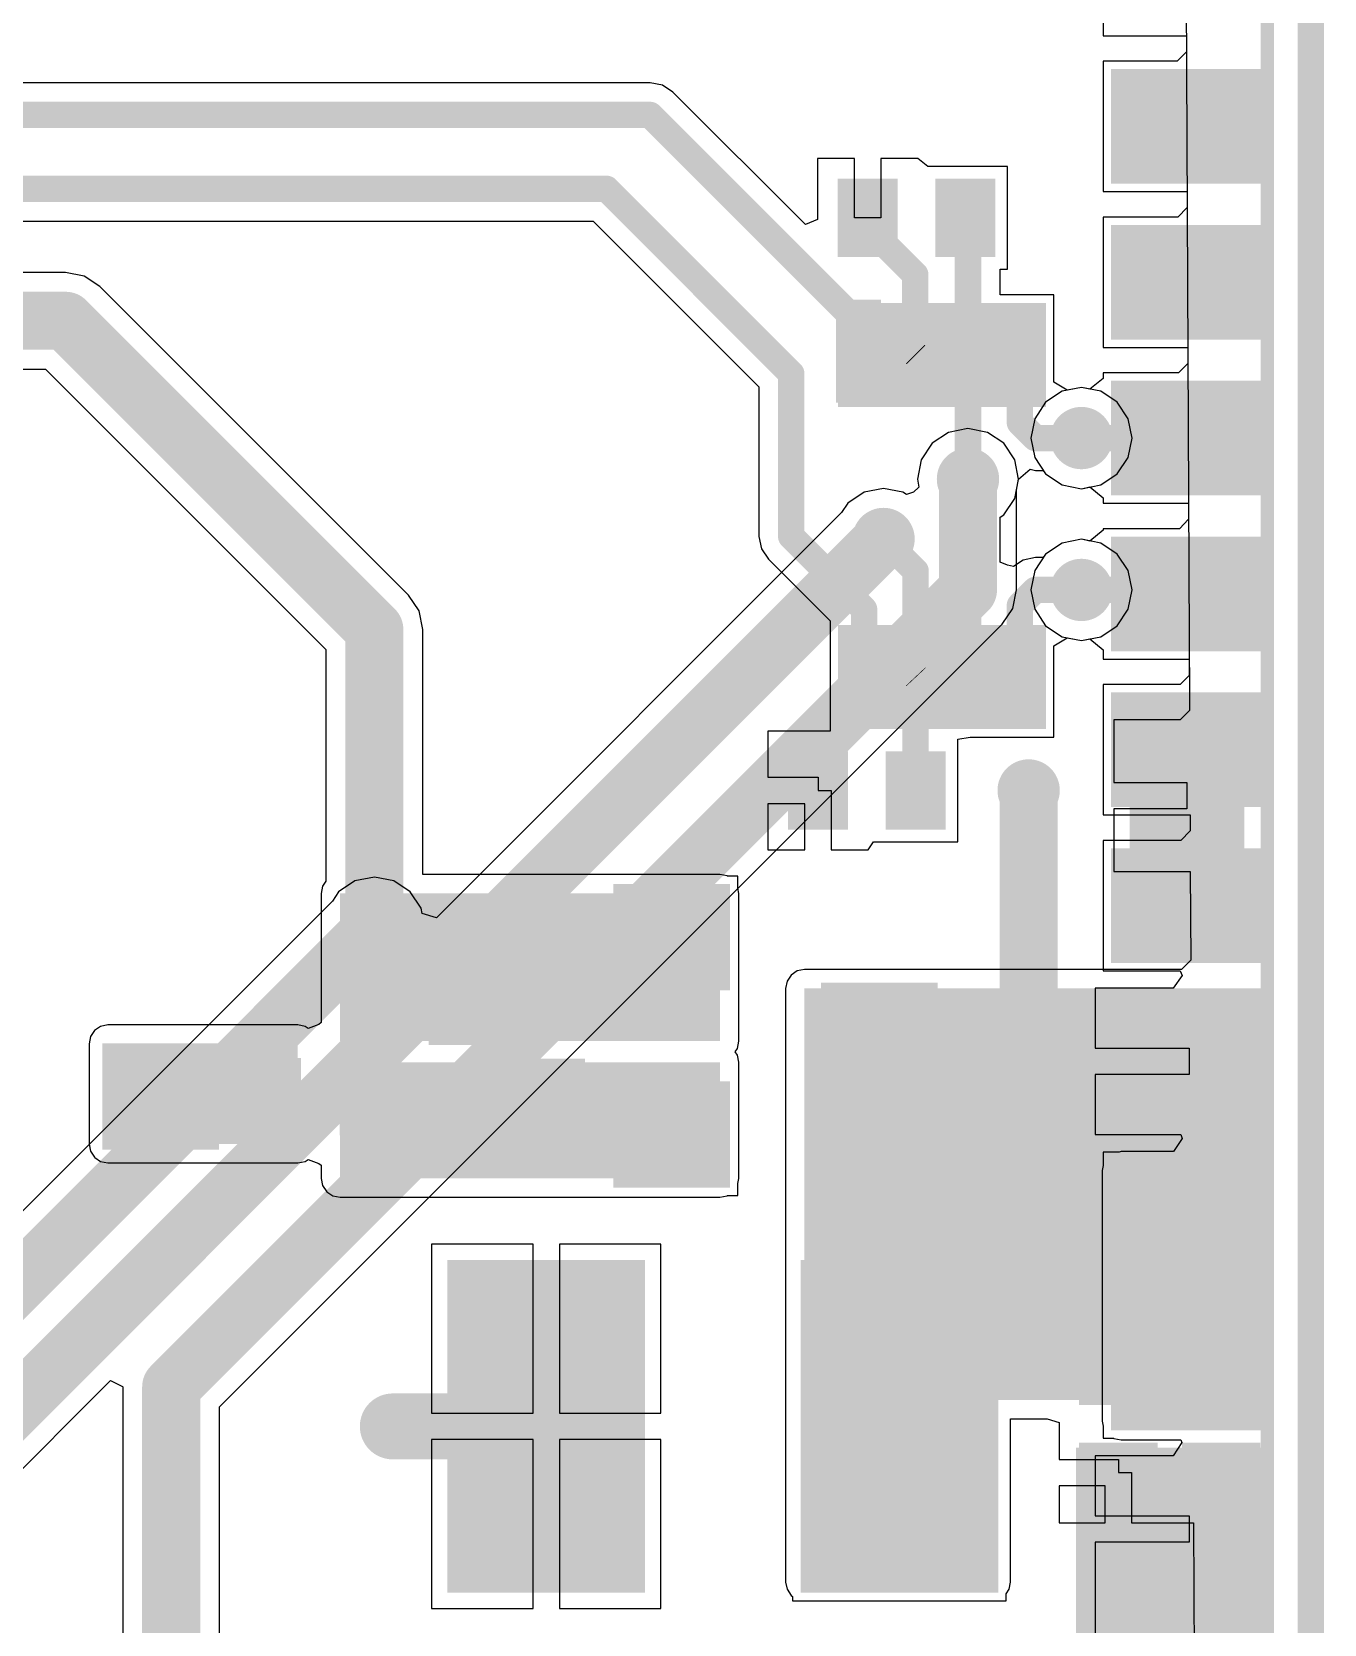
# Model space of a CAD drawing. Header units: millimetres. Extents: x -0.29 to 3.46, y -0.11 to 2.46.
# Drawn here: x 2.969 to 3.459, y 1.22 to 1.824 of the extents above; entities that cross this region are included whole.
import ezdxf

# ---------------------------------------------------------------- set-up
doc = ezdxf.new("R2010")
doc.units = ezdxf.units.MM
doc.header["$MEASUREMENT"] = 0
for name, color, linetype in [('BottomLayer', 5, 'Continuous'), ('BottomPaste', 16, 'Continuous'), ('BottomSolder', 6, 'Continuous'), ('Mechanical2', 216, 'Continuous'), ('TopLayer', 1, 'Continuous'), ('TopOverlay', 2, 'Continuous'), ('TopPaste', 8, 'Continuous'), ('TopSolder', 216, 'Continuous'), ('ViaHoleLayer', 16, 'Continuous')]:
    doc.layers.add(name, color=color, linetype=linetype)

# ---------------------------------------------------------------- blocks, each defined once
blk = doc.blocks.new('VSSOP_8_2_2_3_0_5__B_13')
at = {"layer": 'BottomLayer'}
for points in [[(-0.07677, 0.02362), (-0.07677, 0.03543), (-0.04528, 0.03543), (-0.04528, 0.02362)], [(0.04528, 0.02362), (0.04528, 0.03543), (0.07677, 0.03543), (0.07677, 0.02362)], [(-0.07677, 0.00394), (-0.07677, 0.01575), (-0.04528, 0.01575), (-0.04528, 0.00394)], [(0.04528, 0.00394), (0.04528, 0.01575), (0.07677, 0.01575), (0.07677, 0.00394)], [(-0.07677, -0.01575), (-0.07677, -0.00394), (-0.04528, -0.00394), (-0.04528, -0.01575)], [(0.04528, -0.01575), (0.04528, -0.00394), (0.07677, -0.00394), (0.07677, -0.01575)], [(-0.07677, -0.03543), (-0.07677, -0.02362), (-0.04528, -0.02362), (-0.04528, -0.03543)], [(0.04528, -0.03543), (0.04528, -0.02362), (0.07677, -0.02362), (0.07677, -0.03543)]]:
    blk.add_hatch(color=5, dxfattribs=at).paths.add_polyline_path(points)
at = {"layer": 'BottomPaste'}
for points in [[(-0.07677, 0.02362), (-0.07677, 0.03543), (-0.04528, 0.03543), (-0.04528, 0.02362)], [(0.04528, 0.02362), (0.04528, 0.03543), (0.07677, 0.03543), (0.07677, 0.02362)], [(-0.07677, 0.00394), (-0.07677, 0.01575), (-0.04528, 0.01575), (-0.04528, 0.00394)], [(0.04528, 0.00394), (0.04528, 0.01575), (0.07677, 0.01575), (0.07677, 0.00394)], [(-0.07677, -0.01575), (-0.07677, -0.00394), (-0.04528, -0.00394), (-0.04528, -0.01575)], [(0.04528, -0.01575), (0.04528, -0.00394), (0.07677, -0.00394), (0.07677, -0.01575)], [(-0.07677, -0.03543), (-0.07677, -0.02362), (-0.04528, -0.02362), (-0.04528, -0.03543)], [(0.04528, -0.03543), (0.04528, -0.02362), (0.07677, -0.02362), (0.07677, -0.03543)]]:
    blk.add_hatch(color=16, dxfattribs=at).paths.add_polyline_path(points)
at = {"layer": 'BottomSolder'}
for points in [[(-0.08077, 0.01962), (-0.08077, 0.03943), (-0.04128, 0.03943), (-0.04128, 0.01962)], [(0.04128, 0.01962), (0.04128, 0.03943), (0.08077, 0.03943), (0.08077, 0.01962)], [(-0.08077, -0.00006), (-0.08077, 0.01975), (-0.04128, 0.01975), (-0.04128, -0.00006)], [(0.04128, -0.00006), (0.04128, 0.01975), (0.08077, 0.01975), (0.08077, -0.00006)], [(-0.08077, -0.01975), (-0.08077, 0.00006), (-0.04128, 0.00006), (-0.04128, -0.01975)], [(0.04128, -0.01975), (0.04128, 0.00006), (0.08077, 0.00006), (0.08077, -0.01975)], [(-0.08077, -0.03943), (-0.08077, -0.01962), (-0.04128, -0.01962), (-0.04128, -0.03943)], [(0.04128, -0.03943), (0.04128, -0.01962), (0.08077, -0.01962), (0.08077, -0.03943)]]:
    blk.add_hatch(color=6, dxfattribs=at).paths.add_polyline_path(points)
blk = doc.blocks.new('SIM7500E_15')
at = {"layer": 'TopLayer'}
for points in [[(0.91142, -0.13583), (0.86024, -0.13583), (0.86024, -0.10039), (0.91142, -0.10039)], [(0.91142, -0.19488), (0.86024, -0.19488), (0.86024, -0.15945), (0.91142, -0.15945)], [(0.91142, -0.25394), (0.86024, -0.25394), (0.86024, -0.2185), (0.91142, -0.2185)], [(0.91142, -0.31299), (0.86024, -0.31299), (0.86024, -0.27756), (0.91142, -0.27756)], [(0.91142, -0.37205), (0.86024, -0.37205), (0.86024, -0.33661), (0.91142, -0.33661)], [(0.91142, -0.4311), (0.86024, -0.4311), (0.86024, -0.39567), (0.91142, -0.39567)], [(0.91142, -0.49016), (0.86024, -0.49016), (0.86024, -0.45472), (0.91142, -0.45472)], [(0.91142, -0.54921), (0.86024, -0.54921), (0.86024, -0.51378), (0.91142, -0.51378)], [(0.91142, -0.60827), (0.86024, -0.60827), (0.86024, -0.57283), (0.91142, -0.57283)], [(0.91142, -0.66732), (0.86024, -0.66732), (0.86024, -0.63189), (0.91142, -0.63189)]]:
    blk.add_hatch(color=1, dxfattribs=at).paths.add_polyline_path(points)
at = {"layer": 'TopPaste'}
for points in [[(0.91142, -0.13583), (0.86024, -0.13583), (0.86024, -0.10039), (0.91142, -0.10039)], [(0.91142, -0.19488), (0.86024, -0.19488), (0.86024, -0.15945), (0.91142, -0.15945)], [(0.91142, -0.25394), (0.86024, -0.25394), (0.86024, -0.2185), (0.91142, -0.2185)], [(0.91142, -0.31299), (0.86024, -0.31299), (0.86024, -0.27756), (0.91142, -0.27756)], [(0.91142, -0.37205), (0.86024, -0.37205), (0.86024, -0.33661), (0.91142, -0.33661)], [(0.91142, -0.4311), (0.86024, -0.4311), (0.86024, -0.39567), (0.91142, -0.39567)], [(0.91142, -0.49016), (0.86024, -0.49016), (0.86024, -0.45472), (0.91142, -0.45472)], [(0.91142, -0.54921), (0.86024, -0.54921), (0.86024, -0.51378), (0.91142, -0.51378)], [(0.91142, -0.60827), (0.86024, -0.60827), (0.86024, -0.57283), (0.91142, -0.57283)], [(0.91142, -0.66732), (0.86024, -0.66732), (0.86024, -0.63189), (0.91142, -0.63189)]]:
    blk.add_hatch(color=8, dxfattribs=at).paths.add_polyline_path(points)
at = {"layer": 'TopSolder'}
for points in [[(0.91542, -0.13983), (0.85624, -0.13983), (0.85624, -0.09639), (0.91542, -0.09639)], [(0.91542, -0.19888), (0.85624, -0.19888), (0.85624, -0.15545), (0.91542, -0.15545)], [(0.91542, -0.25794), (0.85624, -0.25794), (0.85624, -0.2145), (0.91542, -0.2145)], [(0.91542, -0.31699), (0.85624, -0.31699), (0.85624, -0.27356), (0.91542, -0.27356)], [(0.91542, -0.37605), (0.85624, -0.37605), (0.85624, -0.33261), (0.91542, -0.33261)], [(0.91542, -0.4351), (0.85624, -0.4351), (0.85624, -0.39167), (0.91542, -0.39167)], [(0.91542, -0.49416), (0.85624, -0.49416), (0.85624, -0.45072), (0.91542, -0.45072)], [(0.91542, -0.55321), (0.85624, -0.55321), (0.85624, -0.50978), (0.91542, -0.50978)], [(0.91542, -0.61227), (0.85624, -0.61227), (0.85624, -0.56883), (0.91542, -0.56883)], [(0.91542, -0.67132), (0.85624, -0.67132), (0.85624, -0.62789), (0.91542, -0.62789)]]:
    blk.add_hatch(color=216, dxfattribs=at).paths.add_polyline_path(points)
at = {"layer": 'TopOverlay', "const_width": 0.005}
blk.add_lwpolyline([(0.91544, -0.94639), (0.91544, 0.12061)], dxfattribs=at)
blk = doc.blocks.new('R___0201_B_51')
at = {"layer": 'BottomLayer'}
for points in [[(-0.01614, 0.00728), (-0.00551, 0.00728), (-0.00551, -0.00728), (-0.01614, -0.00728)], [(0.00551, 0.00728), (0.01614, 0.00728), (0.01614, -0.00728), (0.00551, -0.00728)]]:
    blk.add_hatch(color=5, dxfattribs=at).paths.add_polyline_path(points)
at = {"layer": 'BottomPaste'}
for points in [[(-0.01614, 0.00728), (-0.00551, 0.00728), (-0.00551, -0.00728), (-0.01614, -0.00728)], [(0.00551, 0.00728), (0.01614, 0.00728), (0.01614, -0.00728), (0.00551, -0.00728)]]:
    blk.add_hatch(color=16, dxfattribs=at).paths.add_polyline_path(points)
at = {"layer": 'BottomSolder'}
for points in [[(-0.01831, 0.00945), (-0.00335, 0.00945), (-0.00335, -0.00945), (-0.01831, -0.00945)], [(0.00335, 0.00945), (0.01831, 0.00945), (0.01831, -0.00945), (0.00335, -0.00945)]]:
    blk.add_hatch(color=6, dxfattribs=at).paths.add_polyline_path(points)
blk = doc.blocks.new('R___0402_B_52')
at = {"layer": 'BottomLayer'}
for points in [[(-0.0095, 0.0125), (-0.0095, -0.0125), (-0.0275, -0.0125), (-0.0275, 0.0125)], [(0.0275, 0.0125), (0.0275, -0.0125), (0.0095, -0.0125), (0.0095, 0.0125)]]:
    blk.add_hatch(color=5, dxfattribs=at).paths.add_polyline_path(points)
at = {"layer": 'BottomPaste'}
for points in [[(-0.0095, 0.0125), (-0.0095, -0.0125), (-0.0275, -0.0125), (-0.0275, 0.0125)], [(0.0275, 0.0125), (0.0275, -0.0125), (0.0095, -0.0125), (0.0095, 0.0125)]]:
    blk.add_hatch(color=16, dxfattribs=at).paths.add_polyline_path(points)
at = {"layer": 'BottomSolder'}
for points in [[(-0.00733, 0.01467), (-0.00733, -0.01467), (-0.02967, -0.01467), (-0.02967, 0.01467)], [(0.02967, 0.01467), (0.02967, -0.01467), (0.00733, -0.01467), (0.00733, 0.01467)]]:
    blk.add_hatch(color=6, dxfattribs=at).paths.add_polyline_path(points)
blk = doc.blocks.new('S___23_B_70')
at = {"layer": 'BottomLayer'}
for points in [[(-0.05354, 0.05748), (-0.02126, 0.05748), (-0.02126, 0.02126), (-0.05354, 0.02126)], [(0.02126, 0.05748), (0.05354, 0.05748), (0.05354, 0.02126), (0.02126, 0.02126)], [(-0.01614, -0.02126), (0.01614, -0.02126), (0.01614, -0.05748), (-0.01614, -0.05748)]]:
    blk.add_hatch(color=5, dxfattribs=at).paths.add_polyline_path(points)
at = {"layer": 'BottomPaste'}
for points in [[(-0.05354, 0.05748), (-0.02126, 0.05748), (-0.02126, 0.02126), (-0.05354, 0.02126)], [(0.02126, 0.05748), (0.05354, 0.05748), (0.05354, 0.02126), (0.02126, 0.02126)], [(-0.01614, -0.02126), (0.01614, -0.02126), (0.01614, -0.05748), (-0.01614, -0.05748)]]:
    blk.add_hatch(color=16, dxfattribs=at).paths.add_polyline_path(points)
at = {"layer": 'BottomSolder'}
for points in [[(-0.05754, 0.06148), (-0.01726, 0.06148), (-0.01726, 0.01726), (-0.05754, 0.01726)], [(0.01726, 0.06148), (0.05754, 0.06148), (0.05754, 0.01726), (0.01726, 0.01726)], [(-0.02014, -0.01726), (0.02014, -0.01726), (0.02014, -0.06148), (-0.02014, -0.06148)]]:
    blk.add_hatch(color=6, dxfattribs=at).paths.add_polyline_path(points)
blk = doc.blocks.new('SOT_23_B_71')
at = {"layer": 'BottomLayer'}
for points in [[(-0.05354, 0.05748), (-0.02126, 0.05748), (-0.02126, 0.02126), (-0.05354, 0.02126)], [(0.02126, 0.05748), (0.05354, 0.05748), (0.05354, 0.02126), (0.02126, 0.02126)], [(-0.01614, -0.02126), (0.01614, -0.02126), (0.01614, -0.05748), (-0.01614, -0.05748)]]:
    blk.add_hatch(color=5, dxfattribs=at).paths.add_polyline_path(points)
at = {"layer": 'BottomPaste'}
for points in [[(-0.05354, 0.05748), (-0.02126, 0.05748), (-0.02126, 0.02126), (-0.05354, 0.02126)], [(0.02126, 0.05748), (0.05354, 0.05748), (0.05354, 0.02126), (0.02126, 0.02126)], [(-0.01614, -0.02126), (0.01614, -0.02126), (0.01614, -0.05748), (-0.01614, -0.05748)]]:
    blk.add_hatch(color=16, dxfattribs=at).paths.add_polyline_path(points)
at = {"layer": 'BottomSolder'}
for points in [[(-0.05754, 0.06148), (-0.01726, 0.06148), (-0.01726, 0.01726), (-0.05754, 0.01726)], [(0.01726, 0.06148), (0.05754, 0.06148), (0.05754, 0.01726), (0.01726, 0.01726)], [(-0.02014, -0.01726), (0.02014, -0.01726), (0.02014, -0.06148), (-0.02014, -0.06148)]]:
    blk.add_hatch(color=6, dxfattribs=at).paths.add_polyline_path(points)
blk = doc.blocks.new('SOD_123_B_106')
at = {"layer": 'BottomLayer'}
for points in [[(-0.08071, -0.01772), (-0.08071, 0.01772), (-0.04331, 0.01772), (-0.04331, -0.01772)], [(0.04331, -0.01772), (0.04331, 0.01772), (0.08071, 0.01772), (0.08071, -0.01772)]]:
    blk.add_hatch(color=5, dxfattribs=at).paths.add_polyline_path(points)
at = {"layer": 'BottomPaste'}
for points in [[(-0.08071, -0.01772), (-0.08071, 0.01772), (-0.04331, 0.01772), (-0.04331, -0.01772)], [(0.04331, -0.01772), (0.04331, 0.01772), (0.08071, 0.01772), (0.08071, -0.01772)]]:
    blk.add_hatch(color=16, dxfattribs=at).paths.add_polyline_path(points)
at = {"layer": 'BottomSolder'}
for points in [[(-0.08471, -0.02172), (-0.08471, 0.02172), (-0.03931, 0.02172), (-0.03931, -0.02172)], [(0.03931, -0.02172), (0.03931, 0.02172), (0.08471, 0.02172), (0.08471, -0.02172)]]:
    blk.add_hatch(color=6, dxfattribs=at).paths.add_polyline_path(points)
blk = doc.blocks.new('C___0402_B_115')
at = {"layer": 'BottomLayer'}
for points in [[(-0.0095, 0.0125), (-0.0095, -0.0125), (-0.0275, -0.0125), (-0.0275, 0.0125)], [(0.0275, 0.0125), (0.0275, -0.0125), (0.0095, -0.0125), (0.0095, 0.0125)]]:
    blk.add_hatch(color=5, dxfattribs=at).paths.add_polyline_path(points)
at = {"layer": 'BottomPaste'}
for points in [[(-0.0095, 0.0125), (-0.0095, -0.0125), (-0.0275, -0.0125), (-0.0275, 0.0125)], [(0.0275, 0.0125), (0.0275, -0.0125), (0.0095, -0.0125), (0.0095, 0.0125)]]:
    blk.add_hatch(color=16, dxfattribs=at).paths.add_polyline_path(points)
at = {"layer": 'BottomSolder'}
for points in [[(-0.00714, 0.01486), (-0.00714, -0.01486), (-0.02986, -0.01486), (-0.02986, 0.01486)], [(0.02986, 0.01486), (0.02986, -0.01486), (0.00714, -0.01486), (0.00714, 0.01486)]]:
    blk.add_hatch(color=6, dxfattribs=at).paths.add_polyline_path(points)
blk = doc.blocks.new('C___0402_B_116')
at = {"layer": 'BottomLayer'}
for points in [[(-0.0095, 0.0125), (-0.0095, -0.0125), (-0.0275, -0.0125), (-0.0275, 0.0125)], [(0.0275, 0.0125), (0.0275, -0.0125), (0.0095, -0.0125), (0.0095, 0.0125)]]:
    blk.add_hatch(color=5, dxfattribs=at).paths.add_polyline_path(points)
at = {"layer": 'BottomPaste'}
for points in [[(-0.0095, 0.0125), (-0.0095, -0.0125), (-0.0275, -0.0125), (-0.0275, 0.0125)], [(0.0275, 0.0125), (0.0275, -0.0125), (0.0095, -0.0125), (0.0095, 0.0125)]]:
    blk.add_hatch(color=16, dxfattribs=at).paths.add_polyline_path(points)
at = {"layer": 'BottomSolder'}
for points in [[(-0.00714, 0.01486), (-0.00714, -0.01486), (-0.02986, -0.01486), (-0.02986, 0.01486)], [(0.02986, 0.01486), (0.02986, -0.01486), (0.00714, -0.01486), (0.00714, 0.01486)]]:
    blk.add_hatch(color=6, dxfattribs=at).paths.add_polyline_path(points)
blk = doc.blocks.new('C___0402_B_123')
at = {"layer": 'BottomLayer'}
for points in [[(-0.0095, 0.0125), (-0.0095, -0.0125), (-0.0275, -0.0125), (-0.0275, 0.0125)], [(0.0275, 0.0125), (0.0275, -0.0125), (0.0095, -0.0125), (0.0095, 0.0125)]]:
    blk.add_hatch(color=5, dxfattribs=at).paths.add_polyline_path(points)
at = {"layer": 'BottomPaste'}
for points in [[(-0.0095, 0.0125), (-0.0095, -0.0125), (-0.0275, -0.0125), (-0.0275, 0.0125)], [(0.0275, 0.0125), (0.0275, -0.0125), (0.0095, -0.0125), (0.0095, 0.0125)]]:
    blk.add_hatch(color=16, dxfattribs=at).paths.add_polyline_path(points)
at = {"layer": 'BottomSolder'}
for points in [[(-0.00714, 0.01486), (-0.00714, -0.01486), (-0.02986, -0.01486), (-0.02986, 0.01486)], [(0.02986, 0.01486), (0.02986, -0.01486), (0.00714, -0.01486), (0.00714, 0.01486)]]:
    blk.add_hatch(color=6, dxfattribs=at).paths.add_polyline_path(points)
blk = doc.blocks.new('C___0402_B_124')
at = {"layer": 'BottomLayer'}
for points in [[(-0.0095, 0.0125), (-0.0095, -0.0125), (-0.0275, -0.0125), (-0.0275, 0.0125)], [(0.0275, 0.0125), (0.0275, -0.0125), (0.0095, -0.0125), (0.0095, 0.0125)]]:
    blk.add_hatch(color=5, dxfattribs=at).paths.add_polyline_path(points)
at = {"layer": 'BottomPaste'}
for points in [[(-0.0095, 0.0125), (-0.0095, -0.0125), (-0.0275, -0.0125), (-0.0275, 0.0125)], [(0.0275, 0.0125), (0.0275, -0.0125), (0.0095, -0.0125), (0.0095, 0.0125)]]:
    blk.add_hatch(color=16, dxfattribs=at).paths.add_polyline_path(points)
at = {"layer": 'BottomSolder'}
for points in [[(-0.00714, 0.01486), (-0.00714, -0.01486), (-0.02986, -0.01486), (-0.02986, 0.01486)], [(0.02986, 0.01486), (0.02986, -0.01486), (0.00714, -0.01486), (0.00714, 0.01486)]]:
    blk.add_hatch(color=6, dxfattribs=at).paths.add_polyline_path(points)
blk = doc.blocks.new('C____B_B_125')
at = {"layer": 'BottomLayer'}
for points in [[(-0.03346, 0.05906), (-0.03346, -0.05906), (-0.10039, -0.05906), (-0.10039, 0.05906)], [(0.10039, 0.05906), (0.10039, -0.05906), (0.03346, -0.05906), (0.03346, 0.05906)]]:
    blk.add_hatch(color=5, dxfattribs=at).paths.add_polyline_path(points)
at = {"layer": 'BottomPaste'}
for points in [[(-0.03346, 0.05906), (-0.03346, -0.05906), (-0.10039, -0.05906), (-0.10039, 0.05906)], [(0.10039, 0.05906), (0.10039, -0.05906), (0.03346, -0.05906), (0.03346, 0.05906)]]:
    blk.add_hatch(color=16, dxfattribs=at).paths.add_polyline_path(points)
at = {"layer": 'BottomSolder'}
for points in [[(-0.02946, 0.06306), (-0.02946, -0.06306), (-0.10439, -0.06306), (-0.10439, 0.06306)], [(0.10439, 0.06306), (0.10439, -0.06306), (0.02946, -0.06306), (0.02946, 0.06306)]]:
    blk.add_hatch(color=6, dxfattribs=at).paths.add_polyline_path(points)
blk = doc.blocks.new('C___0402_B_126')
at = {"layer": 'BottomLayer'}
for points in [[(-0.0095, 0.0125), (-0.0095, -0.0125), (-0.0275, -0.0125), (-0.0275, 0.0125)], [(0.0275, 0.0125), (0.0275, -0.0125), (0.0095, -0.0125), (0.0095, 0.0125)]]:
    blk.add_hatch(color=5, dxfattribs=at).paths.add_polyline_path(points)
at = {"layer": 'BottomPaste'}
for points in [[(-0.0095, 0.0125), (-0.0095, -0.0125), (-0.0275, -0.0125), (-0.0275, 0.0125)], [(0.0275, 0.0125), (0.0275, -0.0125), (0.0095, -0.0125), (0.0095, 0.0125)]]:
    blk.add_hatch(color=16, dxfattribs=at).paths.add_polyline_path(points)
at = {"layer": 'BottomSolder'}
for points in [[(-0.00714, 0.01486), (-0.00714, -0.01486), (-0.02986, -0.01486), (-0.02986, 0.01486)], [(0.02986, 0.01486), (0.02986, -0.01486), (0.00714, -0.01486), (0.00714, 0.01486)]]:
    blk.add_hatch(color=6, dxfattribs=at).paths.add_polyline_path(points)

msp = doc.modelspace()

# ---------------------------------------------------------------- hatches: boundary and pattern name
at = {"layer": 'BottomLayer'}
for points in [[(3.274, 1.683), (3.291, 1.683), (3.291, 1.722), (3.274, 1.722)], [(3.086, 1.441), (3.23, 1.441), (3.23, 1.497), (3.086, 1.497)], [(3.262, 1.236), (3.333, 1.236), (3.333, 1.461), (3.262, 1.461)], [(3.318, 1.305), (3.435, 1.305), (3.435, 1.461), (3.318, 1.461)], [(2.998, 1.402), (3.07, 1.402), (3.07, 1.44), (2.998, 1.44)], [(3.086, 1.389), (3.23, 1.389), (3.23, 1.433), (3.086, 1.433)], [(3.365, 1.21), (3.435, 1.21), (3.435, 1.287), (3.365, 1.287)]]:
    msp.add_hatch(color=5, dxfattribs=at).paths.add_polyline_path(points)
h = msp.add_hatch(color=5, dxfattribs=at)
edge = h.paths.add_edge_path()
edge.add_arc((3.367, 1.66955), 0.01181, 0, 360)
h = msp.add_hatch(color=5, dxfattribs=at)
edge = h.paths.add_edge_path()
edge.add_arc((3.324, 1.654), 0.01181, 0, 360)
h = msp.add_hatch(color=5, dxfattribs=at)
edge = h.paths.add_edge_path()
edge.add_arc((3.292, 1.63131), 0.01181, 0, 360)
h = msp.add_hatch(color=5, dxfattribs=at)
edge = h.paths.add_edge_path()
edge.add_arc((3.367, 1.612), 0.01181, 0, 360)
h = msp.add_hatch(color=5, dxfattribs=at)
edge = h.paths.add_edge_path()
edge.add_arc((3.347, 1.536), 0.01181, 0, 360)
h = msp.add_hatch(color=5, dxfattribs=at)
edge = h.paths.add_edge_path()
edge.add_arc((3.099, 1.484), 0.01181, 0, 360)
h = msp.add_hatch(color=5, dxfattribs=at)
edge = h.paths.add_edge_path()
edge.add_arc((3.394, 1.345), 0.01181, 0, 360)
h = msp.add_hatch(color=5, dxfattribs=at)
edge = h.paths.add_edge_path()
edge.add_arc((3.42073, 1.345), 0.01181, 0, 360)
h = msp.add_hatch(color=5, dxfattribs=at)
edge = h.paths.add_edge_path()
edge.add_arc((3.106, 1.295), 0.01181, 0, 360)
h = msp.add_hatch(color=5, dxfattribs=at)
edge = h.paths.add_edge_path()
edge.add_arc((3.394, 1.22689), 0.01181, 0, 360)
h = msp.add_hatch(color=5, dxfattribs=at)
edge = h.paths.add_edge_path()
edge.add_arc((3.42073, 1.22689), 0.01181, 0, 360)
at = {"layer": 'TopLayer'}
h = msp.add_hatch(color=1, dxfattribs=at)
edge = h.paths.add_edge_path()
edge.add_arc((3.367, 1.66955), 0.01181, 0, 360)
h = msp.add_hatch(color=1, dxfattribs=at)
edge = h.paths.add_edge_path()
edge.add_arc((3.324, 1.654), 0.01181, 0, 360)
h = msp.add_hatch(color=1, dxfattribs=at)
edge = h.paths.add_edge_path()
edge.add_arc((3.292, 1.63131), 0.01181, 0, 360)
h = msp.add_hatch(color=1, dxfattribs=at)
edge = h.paths.add_edge_path()
edge.add_arc((3.367, 1.612), 0.01181, 0, 360)
h = msp.add_hatch(color=1, dxfattribs=at)
edge = h.paths.add_edge_path()
edge.add_arc((3.347, 1.536), 0.01181, 0, 360)
h = msp.add_hatch(color=1, dxfattribs=at)
edge = h.paths.add_edge_path()
edge.add_arc((3.099, 1.484), 0.01181, 0, 360)
for points in [[(3.382, 1.297), (3.434, 1.297), (3.434, 1.392), (3.382, 1.392)], [(3.382, 1.17889), (3.434, 1.17889), (3.434, 1.27389), (3.382, 1.27389)]]:
    msp.add_hatch(color=1, dxfattribs=at).paths.add_polyline_path(points)
h = msp.add_hatch(color=1, dxfattribs=at)
edge = h.paths.add_edge_path()
edge.add_arc((3.394, 1.345), 0.01181, 0, 360)
h = msp.add_hatch(color=1, dxfattribs=at)
edge = h.paths.add_edge_path()
edge.add_arc((3.42073, 1.345), 0.01181, 0, 360)
h = msp.add_hatch(color=1, dxfattribs=at)
edge = h.paths.add_edge_path()
edge.add_arc((3.106, 1.295), 0.01181, 0, 360)
h = msp.add_hatch(color=1, dxfattribs=at)
edge = h.paths.add_edge_path()
edge.add_arc((3.394, 1.22689), 0.01181, 0, 360)
h = msp.add_hatch(color=1, dxfattribs=at)
edge = h.paths.add_edge_path()
edge.add_arc((3.42073, 1.22689), 0.01181, 0, 360)
at = {"layer": 'ViaHoleLayer'}
h = msp.add_hatch(color=16, dxfattribs=at)
edge = h.paths.add_edge_path()
edge.add_arc((3.367, 1.66955), 0.00591, 0, 360)
h = msp.add_hatch(color=16, dxfattribs=at)
edge = h.paths.add_edge_path()
edge.add_arc((3.324, 1.654), 0.00591, 0, 360)
h = msp.add_hatch(color=16, dxfattribs=at)
edge = h.paths.add_edge_path()
edge.add_arc((3.292, 1.63131), 0.00591, 0, 360)
h = msp.add_hatch(color=16, dxfattribs=at)
edge = h.paths.add_edge_path()
edge.add_arc((3.367, 1.612), 0.00591, 0, 360)
h = msp.add_hatch(color=16, dxfattribs=at)
edge = h.paths.add_edge_path()
edge.add_arc((3.347, 1.536), 0.00591, 0, 360)
h = msp.add_hatch(color=16, dxfattribs=at)
edge = h.paths.add_edge_path()
edge.add_arc((3.099, 1.484), 0.00591, 0, 360)
h = msp.add_hatch(color=16, dxfattribs=at)
edge = h.paths.add_edge_path()
edge.add_arc((3.394, 1.345), 0.00591, 0, 360)
h = msp.add_hatch(color=16, dxfattribs=at)
edge = h.paths.add_edge_path()
edge.add_arc((3.42073, 1.345), 0.00591, 0, 360)
h = msp.add_hatch(color=16, dxfattribs=at)
edge = h.paths.add_edge_path()
edge.add_arc((3.106, 1.295), 0.00591, 0, 360)
h = msp.add_hatch(color=16, dxfattribs=at)
edge = h.paths.add_edge_path()
edge.add_arc((3.394, 1.22689), 0.00591, 0, 360)
h = msp.add_hatch(color=16, dxfattribs=at)
edge = h.paths.add_edge_path()
edge.add_arc((3.42073, 1.22689), 0.00591, 0, 360)

# ---------------------------------------------------------------- linework, layer by layer
at = {"layer": 'BottomLayer'}
for p, q in [((3.40458, 2.28695), (3.40798, 1.56625)), ((3.20352, 1.80424), (2.33933, 1.80424)), ((3.2082, 1.8033), (3.20352, 1.80424)), ((3.21217, 1.80065), (3.2082, 1.8033)), ((3.26238, 1.75044), (3.21217, 1.80065)), ((3.281, 1.7755), (3.267, 1.7755)), ((3.267, 1.7755), (3.267, 1.75236)), ((3.281, 1.753), (3.281, 1.7755)), ((3.305, 1.7755), (3.291, 1.7755)), ((3.291, 1.7755), (3.291, 1.753)), ((3.30876, 1.7725), (3.305, 1.7755)), ((3.305, 1.7755), (3.305, 1.7755)), ((3.305, 1.7755), (3.305, 1.7755)), ((3.339, 1.7725), (3.30876, 1.7725)), ((3.339, 1.7335), (3.339, 1.7725)), ((2.36345, 1.75176), (3.18193, 1.75176)), ((3.18193, 1.75176), (3.24476, 1.68893)), ((3.267, 1.75236), (3.26238, 1.75044)), ((3.291, 1.753), (3.281, 1.753)), ((2.982, 1.73235), (2.2346, 1.73235)), ((2.98902, 1.73096), (2.982, 1.73235)), ((3.33624, 1.7238), (3.33624, 1.7335)), ((3.33624, 1.7335), (3.339, 1.7335)), ((2.99498, 1.72698), (2.98902, 1.73096)), ((3.11198, 1.60998), (2.99498, 1.72698)), ((3.35659, 1.7238), (3.33624, 1.7238)), ((3.35659, 1.69078), (3.35659, 1.7238)), ((2.227, 1.69565), (2.9744, 1.69565)), ((2.9744, 1.69565), (3.08065, 1.5894)), ((3.36159, 1.68765), (3.35659, 1.69078)), ((3.24476, 1.68893), (3.24476, 1.63227)), ((3.367, 1.68873), (3.36159, 1.68765)), ((3.37434, 1.68727), (3.367, 1.68873)), ((3.38056, 1.68311), (3.37434, 1.68727)), ((3.38472, 1.67689), (3.38056, 1.68311)), ((3.38618, 1.66955), (3.38472, 1.67689)), ((3.38472, 1.66221), (3.38618, 1.66955)), ((3.38056, 1.65599), (3.38472, 1.66221)), ((3.34172, 1.64666), (3.34315, 1.65388)), ((3.34315, 1.65388), (3.34321, 1.65403)), ((3.34321, 1.65403), (3.34754, 1.65771)), ((3.34754, 1.65771), (3.34954, 1.65732)), ((3.34954, 1.65732), (3.35255, 1.65732)), ((3.35255, 1.65732), (3.35344, 1.65599)), ((3.35344, 1.65599), (3.35966, 1.65183)), ((3.37434, 1.65183), (3.38056, 1.65599)), ((3.35966, 1.65183), (3.367, 1.65037)), ((3.367, 1.65037), (3.37434, 1.65183)), ((3.33756, 1.64044), (3.34172, 1.64666)), ((3.33624, 1.63955), (3.33756, 1.64044)), ((3.33624, 1.62253), (3.33624, 1.63955)), ((3.24476, 1.63227), (3.2457, 1.62759)), ((3.35966, 1.62972), (3.35344, 1.62556)), ((3.367, 1.63118), (3.35966, 1.62972)), ((3.37434, 1.62972), (3.367, 1.63118)), ((3.38056, 1.62556), (3.37434, 1.62972)), ((3.2457, 1.62759), (3.24835, 1.62362)), ((3.24835, 1.62362), (3.27172, 1.60024)), ((3.34486, 1.6233), (3.34124, 1.62088)), ((3.34954, 1.62424), (3.34486, 1.6233)), ((3.35255, 1.62424), (3.34954, 1.62424)), ((3.35344, 1.62556), (3.35255, 1.62424)), ((3.38472, 1.61934), (3.38056, 1.62556)), ((3.33901, 1.62138), (3.33624, 1.62253)), ((3.34124, 1.62088), (3.33901, 1.62138)), ((3.38618, 1.612), (3.38472, 1.61934)), ((3.38472, 1.60466), (3.38618, 1.612)), ((3.11596, 1.60402), (3.11198, 1.60998)), ((3.11735, 1.597), (3.11596, 1.60402)), ((3.27172, 1.60024), (3.27172, 1.5585)), ((3.38056, 1.59844), (3.38472, 1.60466)), ((3.11735, 1.50414), (3.11735, 1.597)), ((3.35659, 1.59078), (3.36159, 1.5939)), ((3.36159, 1.5939), (3.367, 1.59282)), ((3.367, 1.59282), (3.37434, 1.59428)), ((3.37434, 1.59428), (3.38056, 1.59844)), ((3.08065, 1.5894), (3.08065, 1.50159)), ((3.35659, 1.55625), (3.35659, 1.59078)), ((3.40798, 1.56625), (3.40445, 1.56271)), ((3.27172, 1.5585), (3.24816, 1.5585)), ((3.24816, 1.5585), (3.24816, 1.541)), ((3.40445, 1.56271), (3.37928, 1.56271)), ((3.37928, 1.56271), (3.37928, 1.53901)), ((3.32016, 1.5555), (3.32485, 1.55625)), ((3.32016, 1.5165), (3.32016, 1.5555)), ((3.32485, 1.55625), (3.35659, 1.55625)), ((3.24816, 1.541), (3.26716, 1.541)), ((3.26716, 1.541), (3.26716, 1.536)), ((3.37928, 1.53901), (3.407, 1.53901)), ((3.407, 1.53901), (3.407, 1.52901)), ((3.26716, 1.536), (3.27216, 1.536)), ((3.27216, 1.536), (3.27216, 1.5135)), ((3.26216, 1.531), (3.24816, 1.531)), ((3.24816, 1.531), (3.24816, 1.5135)), ((3.26216, 1.5135), (3.26216, 1.531)), ((3.407, 1.52901), (3.37928, 1.52901)), ((3.37928, 1.52901), (3.37928, 1.50531)), ((3.28616, 1.5135), (3.28816, 1.5165)), ((3.28816, 1.5165), (3.32016, 1.5165)), ((3.24816, 1.5135), (3.26216, 1.5135)), ((3.27216, 1.5135), (3.28616, 1.5135)), ((3.28616, 1.5135), (3.28616, 1.5135)), ((3.23, 1.50414), (3.11735, 1.50414)), ((3.23273, 1.50359), (3.23, 1.50414)), ((3.23281, 1.50354), (3.23273, 1.50359)), ((3.23674, 1.50354), (3.23281, 1.50354)), ((3.23674, 1.499), (3.23674, 1.50354)), ((3.37928, 1.50531), (3.40827, 1.50531)), ((3.40827, 1.50531), (3.40843, 1.47168)), ((3.07941, 1.49973), (3.07886, 1.497)), ((3.07886, 1.497), (3.07886, 1.44805)), ((3.08065, 1.50159), (3.07941, 1.49973)), ((3.23714, 1.497), (3.23674, 1.499)), ((3.23714, 1.441), (3.23714, 1.497)), ((3.25927, 1.46759), (3.25695, 1.46605)), ((3.262, 1.46814), (3.25927, 1.46759)), ((3.4049, 1.46814), (3.262, 1.46814)), ((3.40843, 1.47168), (3.4049, 1.46814)), ((3.25541, 1.46373), (3.25486, 1.461)), ((3.25486, 1.461), (3.25486, 1.236)), ((3.25695, 1.46605), (3.25541, 1.46373)), ((2.99141, 1.44273), (2.99086, 1.44)), ((2.99295, 1.44505), (2.99141, 1.44273)), ((2.99527, 1.44659), (2.99295, 1.44505)), ((2.998, 1.44714), (2.99527, 1.44659)), ((3.07, 1.44714), (2.998, 1.44714)), ((3.07273, 1.44659), (3.07, 1.44714)), ((3.07386, 1.44584), (3.07273, 1.44659)), ((3.07792, 1.44731), (3.07386, 1.44584)), ((3.07886, 1.44805), (3.07792, 1.44731)), ((2.99086, 1.44), (2.99086, 1.402)), ((3.23575, 1.437), (3.23659, 1.43827)), ((3.23659, 1.43573), (3.23575, 1.437)), ((3.23659, 1.43827), (3.23714, 1.441)), ((3.23714, 1.433), (3.23659, 1.43573)), ((3.23714, 1.389), (3.23714, 1.433)), ((2.99086, 1.402), (2.99141, 1.39927)), ((2.99141, 1.39927), (2.99289, 1.39705)), ((2.99289, 1.39705), (2.99289, 1.39686)), ((2.99289, 1.39686), (2.9931, 1.39686)), ((2.9931, 1.39686), (2.99527, 1.39541)), ((2.99527, 1.39541), (2.998, 1.39486)), ((2.998, 1.39486), (3.07, 1.39486)), ((3.07, 1.39486), (3.07273, 1.39541)), ((3.07273, 1.39541), (3.07386, 1.39616)), ((3.07386, 1.39616), (3.07792, 1.39469)), ((3.07792, 1.39469), (3.07886, 1.39395)), ((3.07886, 1.39395), (3.07886, 1.389)), ((3.07886, 1.389), (3.07941, 1.38627)), ((3.23674, 1.387), (3.23714, 1.389)), ((3.07941, 1.38627), (3.08095, 1.38395)), ((3.08095, 1.38395), (3.08327, 1.38241)), ((3.08327, 1.38241), (3.086, 1.38186)), ((3.23, 1.38186), (3.23273, 1.38241)), ((3.23273, 1.38241), (3.23281, 1.38246)), ((3.23281, 1.38246), (3.23674, 1.38246)), ((3.23674, 1.38246), (3.23674, 1.387)), ((3.086, 1.38186), (3.23, 1.38186)), ((3.15914, 1.36406), (3.12068, 1.36406)), ((3.12068, 1.36406), (3.12068, 1.3)), ((3.15914, 1.3), (3.15914, 1.36406)), ((3.20761, 1.36406), (3.16914, 1.36406)), ((3.16914, 1.36406), (3.16914, 1.3)), ((3.20761, 1.3), (3.20761, 1.36406)), ((3.12068, 1.3), (3.15914, 1.3)), ((3.16914, 1.3), (3.20761, 1.3)), ((3.34014, 1.236), (3.34014, 1.29786)), ((3.34014, 1.29786), (3.35406, 1.29786)), ((3.35406, 1.29786), (3.3585, 1.2965)), ((3.3585, 1.2965), (3.3585, 1.2825)), ((3.15914, 1.29), (3.12068, 1.29)), ((3.12068, 1.29), (3.12068, 1.22594)), ((3.15914, 1.22594), (3.15914, 1.29)), ((3.20761, 1.29), (3.16914, 1.29)), ((3.16914, 1.29), (3.16914, 1.22594)), ((3.20761, 1.22594), (3.20761, 1.29)), ((3.3585, 1.2825), (3.381, 1.2825)), ((3.381, 1.2825), (3.381, 1.2775)), ((3.381, 1.2775), (3.386, 1.2775)), ((3.386, 1.2775), (3.386, 1.2585)), ((3.376, 1.2725), (3.3585, 1.2725)), ((3.3585, 1.2725), (3.3585, 1.2585)), ((3.376, 1.2585), (3.376, 1.2725)), ((3.3585, 1.2585), (3.376, 1.2585)), ((3.386, 1.2585), (3.40943, 1.2585)), ((3.40943, 1.2585), (3.40976, 1.18768)), ((3.25486, 1.236), (3.25541, 1.23327)), ((3.25541, 1.23327), (3.25695, 1.23095)), ((3.33846, 1.23158), (3.33959, 1.23327)), ((3.33846, 1.22894), (3.33846, 1.23158)), ((3.33959, 1.23327), (3.34014, 1.236)), ((3.12068, 1.22594), (3.15914, 1.22594)), ((3.16914, 1.22594), (3.20761, 1.22594)), ((3.25695, 1.23095), (3.25754, 1.23056)), ((3.25754, 1.23056), (3.25754, 1.22894)), ((3.25754, 1.22894), (3.26159, 1.22894)), ((3.26159, 1.22894), (3.262, 1.22886)), ((3.262, 1.22886), (3.333, 1.22886)), ((3.333, 1.22886), (3.33341, 1.22894)), ((3.33341, 1.22894), (3.33846, 1.22894))]:
    msp.add_line(p, q, dxfattribs=at)
for points, const_width in [([(2.32488, 1.792), (3.20352, 1.792)], 0.01), ([(3.20352, 1.792), (3.28463, 1.71089)], 0.01), ([(2.349, 1.764), (3.187, 1.764)], 0.01), ([(3.187, 1.764), (3.257, 1.694)], 0.01), ([(3.286, 1.7495), (3.286, 1.753)], 0.01), ([(3.324, 1.70105), (3.324, 1.753)], 0.01), ([(3.286, 1.7495), (3.304, 1.7315)], 0.01), ([(3.304, 1.70136), (3.304, 1.7315)], 0.01), ([(2.227, 1.714), (2.982, 1.714)], 0.022), ([(2.982, 1.714), (3.099, 1.597)], 0.022), ([(3.28463, 1.70105), (3.28463, 1.71089)], 0.01), ([(3.304, 1.70136), (3.30431, 1.70105)], 0.01), ([(3.324, 1.654), (3.324, 1.70105)], 0.01), ([(3.34368, 1.67541), (3.34368, 1.70105)], 0.01), ([(3.257, 1.63227), (3.257, 1.694)], 0.01), ([(3.34368, 1.67541), (3.34954, 1.66955)], 0.01), ([(3.34954, 1.66955), (3.367, 1.66955)], 0.01), ([(3.324, 1.579), (3.324, 1.654)], 0.01), ([(3.257, 1.63227), (3.28463, 1.60464)], 0.01), ([(3.292, 1.63131), (3.30416, 1.61916)], 0.01), ([(3.30416, 1.57916), (3.30416, 1.61916)], 0.01), ([(3.34368, 1.60614), (3.34954, 1.612)], 0.01), ([(3.34954, 1.612), (3.367, 1.612)], 0.01), ([(3.099, 1.484), (3.099, 1.597)], 0.022), ([(3.28463, 1.579), (3.28463, 1.60464)], 0.01), ([(3.34368, 1.579), (3.34368, 1.60614)], 0.01), ([(3.30416, 1.57916), (3.30431, 1.579)], 0.01), ([(3.30416, 1.536), (3.30416, 1.57884)], 0.01), ([(3.099, 1.481), (3.099, 1.484)], 0.022), ([(3.107, 1.481), (3.146, 1.481)], 0.022), ([(3.146, 1.481), (3.158, 1.469)], 0.022), ([(3.106, 1.295), (3.16414, 1.295)], 0.025)]:
    msp.add_lwpolyline(points, dxfattribs=dict(at, const_width=const_width))
for points, const_width in [([(3.20102, 1.792, 1), (3.20602, 1.792, 1)], 0.005), ([(3.20102, 1.792, 1), (3.20602, 1.792, 1)], 0.005), ([(3.1845, 1.764, 1), (3.1895, 1.764, 1)], 0.005), ([(3.1845, 1.764, 1), (3.1895, 1.764, 1)], 0.005), ([(3.2835, 1.753, 1), (3.2885, 1.753, 1)], 0.005), ([(3.3215, 1.753, 1), (3.3265, 1.753, 1)], 0.005), ([(3.2835, 1.7495, 1), (3.2885, 1.7495, 1)], 0.005), ([(3.2835, 1.7495, 1), (3.2885, 1.7495, 1)], 0.005), ([(3.3015, 1.7315, 1), (3.3065, 1.7315, 1)], 0.005), ([(3.3015, 1.7315, 1), (3.3065, 1.7315, 1)], 0.005), ([(2.9765, 1.714, 1), (2.9875, 1.714, 1)], 0.011), ([(2.9765, 1.714, 1), (2.9875, 1.714, 1)], 0.011), ([(3.28213, 1.71089, 1), (3.28713, 1.71089, 1)], 0.005), ([(3.28213, 1.71089, 1), (3.28713, 1.71089, 1)], 0.005), ([(3.28213, 1.70105, 1), (3.28713, 1.70105, 1)], 0.005), ([(3.3015, 1.70136, 1), (3.3065, 1.70136, 1)], 0.005), ([(3.3015, 1.70136, 1), (3.3065, 1.70136, 1)], 0.005), ([(3.30181, 1.70105, 1), (3.30681, 1.70105, 1)], 0.005), ([(3.3215, 1.70105, 1), (3.3265, 1.70105, 1)], 0.005), ([(3.3215, 1.70105, 1), (3.3265, 1.70105, 1)], 0.005), ([(3.34118, 1.70105, 1), (3.34619, 1.70105, 1)], 0.005), ([(3.2545, 1.694, 1), (3.2595, 1.694, 1)], 0.005), ([(3.2545, 1.694, 1), (3.2595, 1.694, 1)], 0.005), ([(3.34118, 1.67541, 1), (3.34619, 1.67541, 1)], 0.005), ([(3.34118, 1.67541, 1), (3.34619, 1.67541, 1)], 0.005), ([(3.34704, 1.66955, 1), (3.35204, 1.66955, 1)], 0.005), ([(3.34704, 1.66955, 1), (3.35204, 1.66955, 1)], 0.005), ([(3.3645, 1.66955, 1), (3.3695, 1.66955, 1)], 0.005), ([(3.3215, 1.654, 1), (3.3265, 1.654, 1)], 0.005), ([(3.3215, 1.654, 1), (3.3265, 1.654, 1)], 0.005), ([(3.2545, 1.63227, 1), (3.2595, 1.63227, 1)], 0.005), ([(3.2545, 1.63227, 1), (3.2595, 1.63227, 1)], 0.005), ([(3.2895, 1.63131, 1), (3.2945, 1.63131, 1)], 0.005), ([(3.30166, 1.61916, 1), (3.30666, 1.61916, 1)], 0.005), ([(3.30166, 1.61916, 1), (3.30666, 1.61916, 1)], 0.005), ([(3.34704, 1.612, 1), (3.35204, 1.612, 1)], 0.005), ([(3.34704, 1.612, 1), (3.35204, 1.612, 1)], 0.005), ([(3.3645, 1.612, 1), (3.3695, 1.612, 1)], 0.005), ([(3.0935, 1.597, 1), (3.1045, 1.597, 1)], 0.011), ([(3.0935, 1.597, 1), (3.1045, 1.597, 1)], 0.011), ([(3.28213, 1.60464, 1), (3.28713, 1.60464, 1)], 0.005), ([(3.28213, 1.60464, 1), (3.28713, 1.60464, 1)], 0.005), ([(3.34118, 1.60614, 1), (3.34619, 1.60614, 1)], 0.005), ([(3.34118, 1.60614, 1), (3.34619, 1.60614, 1)], 0.005), ([(3.28213, 1.579, 1), (3.28713, 1.579, 1)], 0.005), ([(3.30166, 1.57916, 1), (3.30666, 1.57916, 1)], 0.005), ([(3.30166, 1.57916, 1), (3.30666, 1.57916, 1)], 0.005), ([(3.30166, 1.57884, 1), (3.30666, 1.57884, 1)], 0.005), ([(3.30181, 1.579, 1), (3.30681, 1.579, 1)], 0.005), ([(3.3215, 1.579, 1), (3.3265, 1.579, 1)], 0.005), ([(3.34118, 1.579, 1), (3.34619, 1.579, 1)], 0.005), ([(3.30166, 1.536, 1), (3.30666, 1.536, 1)], 0.005), ([(3.0935, 1.484, 1), (3.1045, 1.484, 1)], 0.011), ([(3.0935, 1.484, 1), (3.1045, 1.484, 1)], 0.011), ([(3.0935, 1.481, 1), (3.1045, 1.481, 1)], 0.011), ([(3.1015, 1.481, 1), (3.1125, 1.481, 1)], 0.011), ([(3.1405, 1.481, 1), (3.1515, 1.481, 1)], 0.011), ([(3.1405, 1.481, 1), (3.1515, 1.481, 1)], 0.011), ([(3.1525, 1.469, 1), (3.1635, 1.469, 1)], 0.011), ([(3.09975, 1.295, 1), (3.11225, 1.295, 1)], 0.0125), ([(3.15789, 1.295, 1), (3.17039, 1.295, 1)], 0.0125)]:
    msp.add_lwpolyline(points, format="xyb", close=True, dxfattribs=dict(at, const_width=const_width))
at = {"layer": 'Mechanical2', "const_width": 0.01}
msp.add_lwpolyline([(3.454, 2.46), (3.454, 0)], dxfattribs=at)
at = {"layer": 'TopLayer'}
for p, q in [((3.37524, 1.87143), (3.37524, 1.822)), ((3.37524, 1.822), (3.40677, 1.822)), ((3.40677, 1.822), (3.4068, 1.81592)), ((3.40327, 1.81238), (3.37524, 1.81238)), ((3.37524, 1.81238), (3.37524, 1.76294)), ((3.4068, 1.81592), (3.40327, 1.81238)), ((3.37524, 1.76294), (3.40705, 1.76294)), ((3.40705, 1.76294), (3.40708, 1.75687)), ((3.40708, 1.75687), (3.40355, 1.75332)), ((3.40355, 1.75332), (3.37524, 1.75332)), ((3.37524, 1.75332), (3.37524, 1.70389)), ((3.37524, 1.70389), (3.40733, 1.70389)), ((3.40733, 1.70389), (3.40736, 1.69781)), ((3.40736, 1.69781), (3.40383, 1.69427)), ((3.37524, 1.69219), (3.37024, 1.68809)), ((3.40383, 1.69427), (3.37524, 1.69427)), ((3.37524, 1.69427), (3.37524, 1.69219)), ((3.35966, 1.68727), (3.35344, 1.68311)), ((3.367, 1.68873), (3.35966, 1.68727)), ((3.37024, 1.68809), (3.367, 1.68873)), ((3.35344, 1.68311), (3.34928, 1.67689)), ((3.31666, 1.67172), (3.31044, 1.66756)), ((3.324, 1.67318), (3.31666, 1.67172)), ((3.33134, 1.67172), (3.324, 1.67318)), ((3.33756, 1.66756), (3.33134, 1.67172)), ((3.34928, 1.67689), (3.34782, 1.66955)), ((3.31044, 1.66756), (3.30628, 1.66134)), ((3.34172, 1.66134), (3.33756, 1.66756)), ((3.34782, 1.66955), (3.34928, 1.66221)), ((3.30628, 1.66134), (3.30482, 1.654)), ((3.34318, 1.654), (3.34172, 1.66134)), ((3.34928, 1.66221), (3.35344, 1.65599)), ((3.30482, 1.654), (3.30542, 1.65098)), ((3.34235, 1.64984), (3.34318, 1.654)), ((3.35344, 1.65599), (3.35966, 1.65183)), ((3.28466, 1.64903), (3.27844, 1.64488)), ((3.292, 1.65049), (3.28466, 1.64903)), ((3.29934, 1.64903), (3.292, 1.65049)), ((3.30065, 1.64816), (3.29934, 1.64903)), ((3.30339, 1.64908), (3.30065, 1.64816)), ((3.30542, 1.65098), (3.30339, 1.64908)), ((3.34235, 1.612), (3.34235, 1.64984)), ((3.35966, 1.65183), (3.367, 1.65037)), ((3.367, 1.65037), (3.37024, 1.65102)), ((3.37024, 1.65102), (3.37524, 1.64691)), ((3.27844, 1.64488), (3.27608, 1.64135)), ((3.37524, 1.64691), (3.37524, 1.64483)), ((3.37524, 1.64483), (3.40761, 1.64483)), ((3.40761, 1.64483), (3.40764, 1.63876)), ((3.27608, 1.64135), (3.12252, 1.48779)), ((3.40764, 1.63876), (3.40411, 1.63521)), ((3.35966, 1.62972), (3.35344, 1.62556)), ((3.367, 1.63118), (3.35966, 1.62972)), ((3.37024, 1.63054), (3.367, 1.63118)), ((3.37524, 1.63464), (3.37024, 1.63054)), ((3.40411, 1.63521), (3.37524, 1.63521)), ((3.37524, 1.63521), (3.37524, 1.63464)), ((3.35344, 1.62556), (3.34928, 1.61934)), ((3.34928, 1.61934), (3.34782, 1.612)), ((3.34096, 1.60498), (3.34235, 1.612)), ((3.34782, 1.612), (3.34928, 1.60466)), ((3.33698, 1.59902), (3.34096, 1.60498)), ((3.34928, 1.60466), (3.35344, 1.59844)), ((3.04035, 1.3024), (3.33698, 1.59902)), ((3.35344, 1.59844), (3.35966, 1.59428)), ((3.35966, 1.59428), (3.367, 1.59282)), ((3.367, 1.59282), (3.37024, 1.59346)), ((3.37024, 1.59346), (3.37524, 1.58936)), ((3.37524, 1.58936), (3.37524, 1.58578)), ((3.37524, 1.58578), (3.40789, 1.58578)), ((3.40789, 1.58578), (3.40792, 1.5797)), ((3.40439, 1.57616), (3.37524, 1.57616)), ((3.37524, 1.57616), (3.37524, 1.52672)), ((3.40792, 1.5797), (3.40439, 1.57616)), ((3.37524, 1.52672), (3.40817, 1.52672)), ((3.40817, 1.52672), (3.40819, 1.52065)), ((3.40467, 1.5171), (3.37524, 1.5171)), ((3.37524, 1.5171), (3.37524, 1.46767)), ((3.40819, 1.52065), (3.40467, 1.5171)), ((3.099, 1.50318), (3.09166, 1.50172)), ((3.10634, 1.50172), (3.099, 1.50318)), ((3.08544, 1.49756), (3.08308, 1.49404)), ((3.09166, 1.50172), (3.08544, 1.49756)), ((3.11256, 1.49756), (3.10634, 1.50172)), ((3.11672, 1.49134), (3.11256, 1.49756)), ((3.08308, 1.49404), (2.6804, 1.09135)), ((3.1171, 1.48944), (3.11672, 1.49134)), ((3.12252, 1.48779), (3.1171, 1.48944)), ((3.37524, 1.46767), (3.40447, 1.46767)), ((3.40447, 1.46767), (3.40519, 1.46594)), ((3.40181, 1.46105), (3.37224, 1.46105)), ((3.37224, 1.46105), (3.37224, 1.43833)), ((3.40519, 1.46594), (3.40181, 1.46105)), ((3.37224, 1.43833), (3.40783, 1.43833)), ((3.40783, 1.43833), (3.40783, 1.42833)), ((3.40783, 1.42833), (3.37224, 1.42833)), ((3.37224, 1.42833), (3.37224, 1.40561)), ((3.37224, 1.40561), (3.40462, 1.40561)), ((3.40523, 1.40413), (3.40189, 1.39914)), ((3.40462, 1.40561), (3.40523, 1.40413)), ((3.38127, 1.39899), (3.37524, 1.39899)), ((3.37524, 1.39899), (3.37524, 1.39388)), ((3.382, 1.39914), (3.38127, 1.39899)), ((3.40189, 1.39914), (3.382, 1.39914)), ((3.37524, 1.39388), (3.37486, 1.392)), ((3.37486, 1.392), (3.37486, 1.34521)), ((3.37486, 1.34521), (3.37482, 1.345)), ((3.37482, 1.345), (3.37486, 1.34479)), ((3.37486, 1.34479), (3.37486, 1.297)), ((2.71268, 1.02604), (2.99902, 1.31238)), ((2.99902, 1.31238), (3.00351, 1.31007)), ((3.00351, 1.31007), (3.00365, 1.30994)), ((3.00365, 1.30994), (3.00365, 1.02107)), ((3.04035, 1.02107), (3.04035, 1.3024)), ((3.37486, 1.297), (3.37524, 1.29512)), ((3.37524, 1.29512), (3.37524, 1.2905)), ((3.37524, 1.2905), (3.37912, 1.2905)), ((3.37912, 1.2905), (3.37927, 1.29041)), ((3.37927, 1.29041), (3.382, 1.28986)), ((3.382, 1.28986), (3.40467, 1.28986)), ((3.40507, 1.28888), (3.40174, 1.28388)), ((3.40467, 1.28986), (3.40507, 1.28888)), ((3.40174, 1.28388), (3.37224, 1.28388)), ((3.37224, 1.28388), (3.37224, 1.26117)), ((3.37224, 1.26117), (3.40783, 1.26117)), ((3.40783, 1.26117), (3.40783, 1.25117)), ((3.40783, 1.25117), (3.37224, 1.25117)), ((3.37224, 1.25117), (3.37224, 1.22983)), ((3.37224, 1.22983), (3.37224, 1.22845)), ((3.37224, 1.22845), (3.37224, 1.22845)), ((3.37224, 1.22845), (3.37224, 1.22483)), ((3.37224, 1.22483), (3.37224, 1.22483)), ((3.37224, 1.22483), (3.37224, 1.20211))]:
    msp.add_line(p, q, dxfattribs=at)
for points, const_width in [([(3.367, 1.66955), (3.40389, 1.66955)], 0.01), ([(3.40389, 1.66955), (3.41289, 1.66955)], 0.01), ([(3.324, 1.612), (3.324, 1.654)], 0.022), ([(2.69869, 1.038), (3.292, 1.63131)], 0.022), ([(3.022, 1.31), (3.324, 1.612)], 0.022), ([(3.367, 1.612), (3.41139, 1.612)], 0.01), ([(3.41139, 1.612), (3.41289, 1.6105)], 0.01), ([(3.347, 1.44622), (3.347, 1.536)], 0.022), ([(2.688, 1.073), (3.099, 1.484)], 0.022), ([(3.347, 1.44622), (3.35989, 1.43333)], 0.022), ([(3.35989, 1.43333), (3.40389, 1.43333)], 0.022), ([(3.4157, 1.31522), (3.41973, 1.31925)], 0.022), ([(3.022, 0.99239), (3.022, 1.31)], 0.022)]:
    msp.add_lwpolyline(points, dxfattribs=dict(at, const_width=const_width))
for points, const_width in [([(3.3645, 1.66955, 1), (3.3695, 1.66955, 1)], 0.005), ([(3.40139, 1.66955, 1), (3.40639, 1.66955, 1)], 0.005), ([(3.40139, 1.66955, 1), (3.40639, 1.66955, 1)], 0.005), ([(3.41039, 1.66955, 1), (3.41539, 1.66955, 1)], 0.005), ([(3.3185, 1.654, 1), (3.3295, 1.654, 1)], 0.011), ([(3.2865, 1.63131, 1), (3.2975, 1.63131, 1)], 0.011), ([(3.3185, 1.612, 1), (3.3295, 1.612, 1)], 0.011), ([(3.3185, 1.612, 1), (3.3295, 1.612, 1)], 0.011), ([(3.3645, 1.612, 1), (3.3695, 1.612, 1)], 0.005), ([(3.40889, 1.612, 1), (3.41389, 1.612, 1)], 0.005), ([(3.40889, 1.612, 1), (3.41389, 1.612, 1)], 0.005), ([(3.41039, 1.6105, 1), (3.41539, 1.6105, 1)], 0.005), ([(3.3415, 1.536, 1), (3.3525, 1.536, 1)], 0.011), ([(3.0935, 1.484, 1), (3.1045, 1.484, 1)], 0.011), ([(3.3415, 1.44622, 1), (3.3525, 1.44622, 1)], 0.011), ([(3.3415, 1.44622, 1), (3.3525, 1.44622, 1)], 0.011), ([(3.35439, 1.43333, 1), (3.36539, 1.43333, 1)], 0.011), ([(3.35439, 1.43333, 1), (3.36539, 1.43333, 1)], 0.011), ([(3.39839, 1.43333, 1), (3.40939, 1.43333, 1)], 0.011), ([(3.41423, 1.31925, 1), (3.42523, 1.31925, 1)], 0.011), ([(3.4102, 1.31522, 1), (3.4212, 1.31522, 1)], 0.011), ([(3.0165, 1.31, 1), (3.0275, 1.31, 1)], 0.011), ([(3.0165, 1.31, 1), (3.0275, 1.31, 1)], 0.011)]:
    msp.add_lwpolyline(points, format="xyb", close=True, dxfattribs=dict(at, const_width=const_width))

# ---------------------------------------------------------------- block references
msp.add_blockref('SIM7500E_15', (2.522, 1.90577))
for name, p, rotation in [('C___0402_B_116', (3.3045, 1.753), 180), ('VSSOP_8_2_2_3_0_5__B_13', (3.31416, 1.64002), 270), ('C___0402_B_115', (3.28566, 1.536), 180), ('SOD_123_B_106', (3.407, 1.472), 270), ('S___23_B_70', (3.251, 1.443), 90), ('SOT_23_B_71', (2.97863, 1.42), 90), ('C___0402_B_126', (3.164, 1.4415), 90), ('R___0201_B_51', (3.129, 1.43617), 90), ('R___0402_B_52', (3.0785, 1.42), 180), ('C____B_B_125', (3.23107, 1.295), 180), ('C___0402_B_123', (3.381, 1.296), 90), ('C___0402_B_124', (3.42, 1.296), 90)]:
    msp.add_blockref(name, p, dxfattribs=dict(rotation=rotation))

doc.saveas('drawing.dxf')
